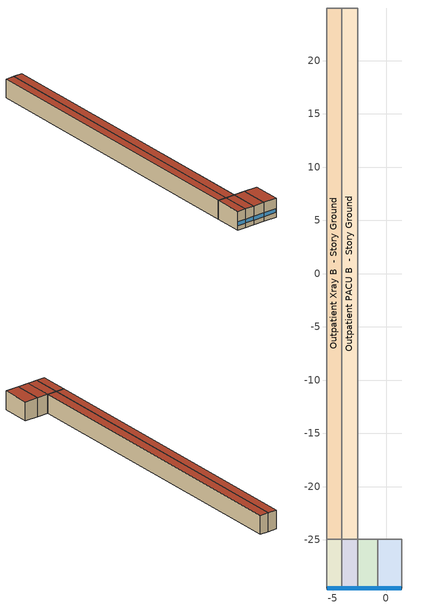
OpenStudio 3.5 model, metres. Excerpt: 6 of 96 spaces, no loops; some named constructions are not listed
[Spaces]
Outpatient Xray A  - Story Ground
 floor ground (ext-slab): -5.57,-29.51 -5.57,-24.94 -4.15,-24.94 -4.15,-29.51 z0
 wall outside (Typical Insulated Steel Framed Exterior Wall R-11.24): -5.57,-29.51 -4.15,-29.51 z0:3.05
 wall to Outpatient Toilet A  - Story Ground: -5.57,-24.94 -5.57,-29.51 z0:3.05
 wall to Outpatient Xray B  - Story Ground: -4.15,-24.94 -5.57,-24.94 z0:3.05
 wall to Outpatient PACU A  - Story Ground: -4.15,-29.51 -4.15,-24.94 z0:3.05
 window (U 0.59 SHGC 0.36 Simple Glazing Window U-0.59 SHGC 0.36): -5.54,-29.51 -4.18,-29.51 z0.76:1.39
 roof outside (Typical IEAD Roof R-17.24): -4.15,-29.51 -4.15,-24.94 -5.57,-24.94 -5.57,-29.51 z3.05
Outpatient Xray B  - Story Ground
 floor ground (ext-slab): -5.57,-24.94 -5.57,24.94 -4.15,24.94 -4.15,-24.94 z0
 wall to Outpatient Toilet B  - Story Ground: -5.57,24.94 -5.57,-24.94 z0:3.05
 wall to Outpatient Xray C  - Story Ground: -4.15,24.94 -5.57,24.94 z0:3.05
 wall to Outpatient PACU B  - Story Ground: -4.15,-24.94 -4.15,24.94 z0:3.05
 roof outside (Typical IEAD Roof R-17.24): -4.15,-24.94 -4.15,24.94 -5.57,24.94 -5.57,-24.94 z3.05
Outpatient PACU A  - Story Ground
 floor ground (ext-slab): -4.15,-29.51 -4.15,-24.94 -2.66,-24.94 -2.66,-29.51 z0
 wall outside (Typical Insulated Steel Framed Exterior Wall R-11.24): -4.15,-29.51 -2.66,-29.51 z0:3.05
 wall to Outpatient PACU B  - Story Ground: -2.66,-24.94 -4.15,-24.94 z0:3.05
 wall to Outpatient Lounge A  - Story Ground: -2.66,-29.51 -2.66,-24.94 z0:3.05
 window (U 0.59 SHGC 0.36 Simple Glazing Window U-0.59 SHGC 0.36): -4.13,-29.51 -2.68,-29.51 z0.76:1.39
 roof outside (Typical IEAD Roof R-17.24): -2.66,-29.51 -2.66,-24.94 -4.15,-24.94 -4.15,-29.51 z3.05
Outpatient PACU B  - Story Ground
 floor ground (ext-slab): -4.15,-24.94 -4.15,24.94 -2.66,24.94 -2.66,-24.94 z0
 wall to Outpatient PACU C  - Story Ground: -2.66,24.94 -4.15,24.94 z0:3.05
 wall to Outpatient Lounge B  - Story Ground: -2.66,-24.94 -2.66,24.94 z0:3.05
 roof outside (Typical IEAD Roof R-17.24): -2.66,-24.94 -2.66,24.94 -4.15,24.94 -4.15,-24.94 z3.05
Outpatient Lounge A  - Story Ground
 floor ground (ext-slab): -2.66,-29.51 -2.66,-24.94 -0.77,-24.94 -0.77,-29.51 z0
 wall outside (Typical Insulated Steel Framed Exterior Wall R-11.24): -2.66,-29.51 -0.77,-29.51 z0:3.05
 wall to Outpatient Lounge B  - Story Ground: -0.77,-24.94 -2.66,-24.94 z0:3.05
 wall to Outpatient OR A  - Story Ground: -0.77,-29.51 -0.77,-24.94 z0:3.05
 window (U 0.59 SHGC 0.36 Simple Glazing Window U-0.59 SHGC 0.36): -2.63,-29.51 -0.8,-29.51 z0.76:1.39
 roof outside (Typical IEAD Roof R-17.24): -0.77,-29.51 -0.77,-24.94 -2.66,-24.94 -2.66,-29.51 z3.05
Outpatient OR A  - Story Ground
 floor ground (ext-slab): -0.77,-29.51 -0.77,-24.94 1.46,-24.94 1.46,-29.51 z0
 wall outside (Typical Insulated Steel Framed Exterior Wall R-11.24): -0.77,-29.51 1.46,-29.51 z0:3.05
 wall to Outpatient OR B  - Story Ground: 1.46,-24.94 -0.77,-24.94 z0:3.05
 wall to Outpatient Reception A  - Story Ground: 1.46,-29.51 1.46,-24.94 z0:3.05
 window (U 0.59 SHGC 0.36 Simple Glazing Window U-0.59 SHGC 0.36): -0.74,-29.51 1.43,-29.51 z0.76:1.39
 roof outside (Typical IEAD Roof R-17.24): 1.46,-29.51 1.46,-24.94 -0.77,-24.94 -0.77,-29.51 z3.05
[Schedule:Ruleset]
Name | Default Day Schedule | Summer Design Day Schedule | Winter Design Day Schedule
OutPatientHealthCare BLDG_LIGHT_STORAGE_SCH | OutPatientHealthCare BLDG_LIGHT_STORAGE_SCH Default | OutPatientHealthCare BLDG_LIGHT_STORAGE_SCH Summer Design Day | OutPatientHealthCare BLDG_LIGHT_STORAGE_SCH Winter Design Day
OutPatientHealthCare BLDG_LIGHT_OFFICE_SCH | OutPatientHealthCare BLDG_LIGHT_OFFICE_SCH Default | OutPatientHealthCare BLDG_LIGHT_OFFICE_SCH Summer Design Day | OutPatientHealthCare BLDG_LIGHT_OFFICE_SCH Winter Design Day
[Schedule:Day]
Clothing Schedule Summer Clothes: 24, 0, 0.5
OutPatientHealthCare BLDG_OCC_SCH WntrDsn|Sat Day; autogen Schedule Rule 3 2_day_sch: Yes, 6, 0, 0.05, 6, 15, 0.06875, 6, 30, 0.0875, 6, 45, 0.10625, 7, 0, 0.125, 7, 15, 0.14375, 7, 30, 0.1625, 7, 45, 0.18125, 8, 0, 0.2, 8, 15, 0.2125, 8, 30, 0.225, 8, 45, 0.2375, 9, 0, 0.25, 9, 15, 0.2625, 9, 30, 0.275, 9, 45, 0.2875, 10, 0, 0.3, 13, 0, 0.3, 13, 15, 0.29375, 13, 30, 0.2875, 13, 45, 0.28125, 14, 0, 0.275, 14, 15, 0.26875, 14, 30, 0.2625, 14, 45, 0.25625, 15, 0, 0.25, 15, 15, 0.24375, 15, 30, 0.2375, 15, 45, 0.23125, 16, 0, 0.225, 16, 15, 0.21875, 16, 30, 0.2125, 16, 45, 0.20625, 17, 0, 0.2, 18, 0, 0.2, 18, 15, 0.190625, 18, 30, 0.18125, 18, 45, 0.171875, 19, 0, 0.1625, 19, 15, 0.153125, 19, 30, 0.14375, 19, 45, 0.134375, 20, 0, 0.125, 20, 15, 0.115625, 20, 30, 0.10625, 20, 45, 0.096875, 21, 0, 0.0875, 21, 15, 0.078125, 21, 30, 0.06875, 21, 45, 0.059375, 22, 0, 0.05, 24, 0, 0.05
OutPatientHealthCare BLDG_LIGHT_EXAM_SCH WntrDsn|Sat Day; OutPatientHealthCare BLDG_LIGHT_SCH WntrDsn|Sat Day; OutPatientHealthCare BLDG_LIGHT_CORRIDOR_SCH WntrDsn|Sat Day; OutPatientHealthCare BLDG_LIGHT_STORAGE_SCH WntrDsn|Sat Day; OutPatientHealthCare BLDG_LIGHT_OFFICE_SCH WntrDsn|Sat Day; autogen Schedule Rule 12 2_day_sch; autogen Schedule Rule 5 2_day_sch; autogen Schedule Rule 18 2_day_sch; autogen Schedule Rule 10 2_day_sch; autogen Schedule Rule 16 2_day_sch: Yes, 6, 0, 0.1, 6, 15, 0.125, 6, 30, 0.15, 6, 45, 0.175, 7, 0, 0.2, 7, 15, 0.225, 7, 30, 0.25, 7, 45, 0.275, 8, 0, 0.3, 8, 15, 0.3125, 8, 30, 0.325, 8, 45, 0.3375, 9, 0, 0.35, 9, 15, 0.3625, 9, 30, 0.375, 9, 45, 0.3875, 10, 0, 0.4, 13, 0, 0.4, 13, 15, 0.39375, 13, 30, 0.3875, 13, 45, 0.38125, 14, 0, 0.375, 14, 15, 0.36875, 14, 30, 0.3625, 14, 45, 0.35625, 15, 0, 0.35, 15, 15, 0.34375, 15, 30, 0.3375, 15, 45, 0.33125, 16, 0, 0.325, 16, 15, 0.31875, 16, 30, 0.3125, 16, 45, 0.30625, 17, 0, 0.3, 18, 0, 0.3, 18, 15, 0.2875, 18, 30, 0.275, 18, 45, 0.2625, 19, 0, 0.25, 19, 15, 0.2375, 19, 30, 0.225, 19, 45, 0.2125, 20, 0, 0.2, 20, 15, 0.1875, 20, 30, 0.175, 20, 45, 0.1625, 21, 0, 0.15, 21, 15, 0.1375, 21, 30, 0.125, 21, 45, 0.1125, 22, 0, 0.1, 24, 0, 0.1
OutPatientHealthCare BLDG_EQUIP_SCH_BASE WntrDsn|Sat Day; OutPatientHealthCare BLDG_EQUIP_SCH WntrDsn|Sat Day; autogen Schedule Rule 14 2_day_sch; autogen Schedule Rule 7 2_day_sch: Yes, 6, 0, 0.3, 6, 15, 0.325, 6, 30, 0.35, 6, 45, 0.375, 7, 0, 0.4, 7, 15, 0.425, 7, 30, 0.45, 7, 45, 0.475, 8, 0, 0.5, 8, 15, 0.5375, 8, 30, 0.575, 8, 45, 0.6125, 9, 0, 0.65, 9, 15, 0.6875, 9, 30, 0.725, 9, 45, 0.7625, 10, 0, 0.8, 13, 0, 0.8, 13, 15, 0.78125, 13, 30, 0.7625, 13, 45, 0.74375, 14, 0, 0.725, 14, 15, 0.70625, 14, 30, 0.6875, 14, 45, 0.66875, 15, 0, 0.65, 15, 15, 0.63125, 15, 30, 0.6125, 15, 45, 0.59375, 16, 0, 0.575, 16, 15, 0.55625, 16, 30, 0.5375, 16, 45, 0.51875, 17, 0, 0.5, 18, 0, 0.5, 18, 15, 0.4875, 18, 30, 0.475, 18, 45, 0.4625, 19, 0, 0.45, 19, 15, 0.4375, 19, 30, 0.425, 19, 45, 0.4125, 20, 0, 0.4, 20, 15, 0.3875, 20, 30, 0.375, 20, 45, 0.3625, 21, 0, 0.35, 21, 15, 0.3375, 21, 30, 0.325, 21, 45, 0.3125, 22, 0, 0.3, 24, 0, 0.3
OutPatientHealthCare INFIL_SCH Default|Sat|Wkdy Day: 24, 0, 0.25
OutPatientHealthCare BLDG_LIGHT_STORAGE_SCH Default; OutPatientHealthCare BLDG_LIGHT_OFFICE_SCH Default: Yes, 0, 15, 0.1, 4, 45, 0.1, 5, 0, 0.125, 5, 15, 0.15, 5, 30, 0.175, 5, 45, 0.2, 6, 0, 0.225, 6, 15, 0.25, 6, 30, 0.275, 6, 45, 0.3, 7, 15, 0.3, 7, 30, 0.375, 7, 45, 0.45, 8, 0, 0.525, 8, 15, 0.6, 8, 30, 0.675, 8, 45, 0.75, 9, 0, 0.825, 9, 15, 0.9, 18, 15, 0.9, 18, 30, 0.8625, 18, 45, 0.825, 19, 0, 0.7875, 19, 15, 0.75, 19, 30, 0.7125, 19, 45, 0.675, 20, 0, 0.6375, 20, 15, 0.6, 20, 30, 0.5625, 20, 45, 0.525, 21, 0, 0.4875, 21, 15, 0.45, 21, 30, 0.4125, 21, 45, 0.375, 22, 0, 0.3375, 22, 15, 0.3, 22, 30, 0.275, 22, 45, 0.25, 23, 0, 0.225, 23, 15, 0.2, 23, 30, 0.175, 23, 45, 0.15, 24, 0, 0.125
OutPatientHealthCare BLDG_LIGHT_STORAGE_SCH Summer Design Day; OutPatientHealthCare BLDG_LIGHT_OFFICE_SCH Summer Design Day: 4, 0, 0.1, 6, 0, 0.3, 7, 0, 0.6, 18, 0, 0.9, 20, 0, 0.6, 22, 0, 0.3, 24, 0, 0.1
OutPatientHealthCare BLDG_LIGHT_STORAGE_SCH Winter Design Day; OutPatientHealthCare BLDG_LIGHT_OFFICE_SCH Winter Design Day: 7, 0, 0.1, 9, 0, 0.3, 15, 0, 0.4, 20, 0, 0.3, 24, 0, 0.1
OutPatientHealthCare ELEV_LIGHT_FAN_SCH_24_7 Default; OutPatientHealthCare ELEV_LIGHT_FAN_SCH_24_7 Winter Design Day; OutPatientHealthCare ELEV_LIGHT_FAN_SCH_24_7 Summer Design Day: 24, 0, 1
OutPatientHealthCare HTGSETP_SCH_YES_OPTIMUM Sat Day; autogen Schedule Rule 21 2_day_sch: Yes, 4, 30, 18.3, 4, 45, 18.575, 5, 0, 18.85, 5, 15, 19.125, 5, 30, 19.4, 5, 45, 19.55, 6, 0, 19.7, 6, 15, 19.85, 6, 30, 20, 6, 45, 20.275, 7, 0, 20.55, 7, 15, 20.825, 7, 30, 21.1, 13, 0, 21.1, 13, 15, 20.925, 13, 30, 20.75, 13, 45, 20.575, 14, 0, 20.4, 14, 15, 20.225, 14, 30, 20.05, 14, 45, 19.875, 15, 0, 19.7, 15, 15, 19.525, 15, 30, 19.35, 15, 45, 19.175, 16, 0, 19, 16, 15, 18.825, 16, 30, 18.65, 16, 45, 18.475, 17, 0, 18.3, 24, 0, 18.3
Building Hours of Operation NonResidential Saturday; Building Hours of Operation NonResidential Sunday: 9, 0, 0, 20, 15, 1, 24, 0, 0
OutPatientHealthCare BLDG_LIGHT_EXAM_SCH Default 1; OutPatientHealthCare BLDG_LIGHT_SCH Default 1; OutPatientHealthCare BLDG_LIGHT_CORRIDOR_SCH Default 1; OutPatientHealthCare BLDG_LIGHT_STORAGE_SCH Default 1; OutPatientHealthCare BLDG_LIGHT_OFFICE_SCH Default 1: Yes, 9, 0, 0.05, 20, 15, 0.1, 24, 0, 0.05
OutPatientHealthCare BLDG_EQUIP_SCH_BASE Default 1; OutPatientHealthCare BLDG_EQUIP_SCH Default 1: Yes, 9, 0, 0.3, 20, 15, 0.5, 24, 0, 0.3
OutPatientHealthCare BLDG_OCC_SCH Default 1: Yes, 9, 0, 0, 20, 15, 0.05, 24, 0, 0
OutPatientHealthCare HTGSETP_SCH_YES_OPTIMUM Default 1: Yes, 3, 15, 18.3, 24, 0, 18.3
OutPatientHealthCare CLGSETP_SCH_NO_SETBACK Default 1; autogen Schedule Rule 22 1_day_sch; autogen Schedule Rule 22 2_day_sch: Yes, 24, 0, 22.2
autogen OutPatientHealthCare ACTIVITY_SCH 0_day_sch; autogen OutPatientHealthCare ACTIVITY_SCH 1_day_sch: Yes, 24, 0, 120
autogen OutPatientHealthCare OR_CLGSETP_SCH 0_day_sch; autogen OutPatientHealthCare OR_CLGSETP_SCH 1_day_sch: Yes, 6, 0, 22.2, 17, 0, 18.3, 24, 0, 22.2
autogen OutPatientHealthCare OR_HTGSETP_SCH 0_day_sch; autogen OutPatientHealthCare OR_HTGSETP_SCH 1_day_sch: Yes, 24, 0, 18.3
[Schedule:Rule]
Name | Schedule Ruleset | Rule Order | Day Schedule | Apply Saturday | Date Specification Type | Start Month | Start Day | End Month | End Day | Apply Sunday | Apply Monday | Apply Tuesday | Apply Wednesday | Apply Thursday | Apply Friday | Specific Month 1 | Specific Day 1
Schedule Rule 16 | OutPatientHealthCare BLDG_LIGHT_STORAGE_SCH | 1 | OutPatientHealthCare BLDG_LIGHT_STORAGE_SCH WntrDsn|Sat Day | Yes | DateRange | 1 | 1 | 12 | 31
Schedule Rule 18 | OutPatientHealthCare BLDG_LIGHT_OFFICE_SCH | 1 | OutPatientHealthCare BLDG_LIGHT_OFFICE_SCH WntrDsn|Sat Day | Yes | DateRange | 1 | 1 | 12 | 31
Schedule Rule 13 | OutPatientHealthCare BLDG_LIGHT_STORAGE_SCH | 0 | OutPatientHealthCare BLDG_LIGHT_STORAGE_SCH Default 1 |  |  |  |  |  |  | Yes
Schedule Rule 15 | OutPatientHealthCare BLDG_LIGHT_OFFICE_SCH | 0 | OutPatientHealthCare BLDG_LIGHT_OFFICE_SCH Default 1 |  |  |  |  |  |  | Yes
autogen Schedule Rule 18 2 | OutPatientHealthCare BLDG_LIGHT_OFFICE_SCH | 2 | autogen Schedule Rule 18 2_day_sch | Yes | SpecificDates |  |  |  |  | Yes | Yes | Yes | Yes | Yes | Yes | 12 | 31
autogen Schedule Rule 16 2 | OutPatientHealthCare BLDG_LIGHT_STORAGE_SCH | 2 | autogen Schedule Rule 16 2_day_sch | Yes | SpecificDates |  |  |  |  | Yes | Yes | Yes | Yes | Yes | Yes | 12 | 31
